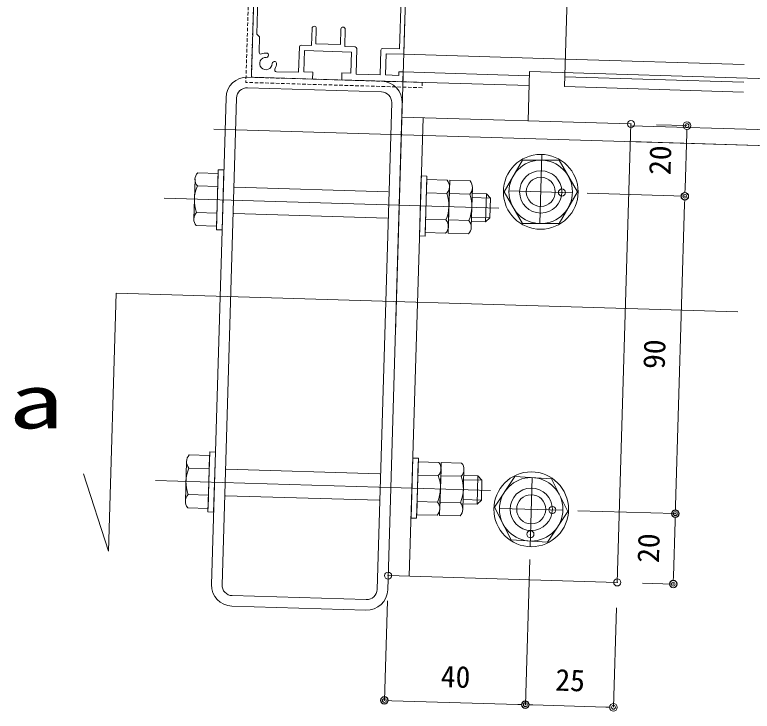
# Model space of a CAD drawing. Units: millimetres, scale not verified. Extents: x -1261 to 1262, y -891 to 891.
# Drawn here: x 120.9 to 330, y 355.4 to 552.8 of the extents above; entities that cross this region are included whole.
import ezdxf
from ezdxf.enums import TextEntityAlignment as Align

# ---------------------------------------------------------------- set-up
doc = ezdxf.new("R2010")
doc.units = ezdxf.units.MM
doc.header["$LTSCALE"] = 4
doc.header["$PDMODE"] = 32
doc.header["$PDSIZE"] = 2
for name, pattern in [('USER1', [19.1, 12.7, -6.4]), ('USER2', [51, 31.8, -6.4, 6.4, -6.4]), ('USER5', [0.375, 0.25, -0.125])]:
    doc.linetypes.add(name, pattern=pattern)
for name, color, linetype, lineweight in [('0-0_0', 3, 'Continuous', 18), ('0-1_CSLAYER2', 7, 'Continuous', 18), ('0-2_金物', 6, 'Continuous', 18), ('0-3_Defpoints', 7, 'Continuous', 18), ('0-4_41_U+FF71_U+FF99_U+FF90', 7, 'Continuous', 18), ('0-5_8寸法', 7, 'Continuous', 18), ('0-6_CSLAYER3', 7, 'Continuous', 18), ('0-C_51破線_U+FF71_U+FF99_U+FF90', 3, 'USER5', 18)]:
    doc.layers.add(name, color=color, linetype=linetype, lineweight=lineweight)
doc.styles.add('ＭＳ ゴシック', font='')
doc.styles.get('ＭＳ ゴシック').set_extended_font_data('MS Gothic')

# ---------------------------------------------------------------- blocks, each defined once
blk = doc.blocks.new('A$C33DC0388')
at = {"layer": '0-0_0'}
for centre, radius, start, end in [((31, 37.3), 3, 55.1501, 134.74248), ((33, 40.172), 0.5, 235.1501, 0), ((29.328, 38.987), 0.625, 134.74248, 240), ((29.328, 38.987), 0.625, 240, 314.74248), ((31, 37.3), 1.75, 225.25752, 134.74248), ((29.328, 35.613), 0.625, 120, 225.25752), ((29.328, 35.613), 0.625, 45.25752, 120), ((31, 37.3), 3, 225.25752, 304.8499), ((33, 34.428), 0.5, 0, 124.8499), ((2.5, 7.162), 0.5, 180, 295.37693), ((4, 4), 3, 86.53696, 115.37693), ((4.151, 6.495), 0.5, 345, 86.53696), ((4, 4), 1.75, 87.83959, 2.16041), ((4.085, 6.248), 0.5, 267.83959, 345), ((6.248, 4.085), 0.5, 105, 182.16041), ((6.495, 4.151), 0.5, 3.46304, 105), ((7.059, 2.3), 0.5, 150.94072, 270), ((4, 4), 3, 330.94072, 3.46304)]:
    blk.add_arc(centre, radius, start, end, dxfattribs=at)
at = {"layer": '0-4_41_U+FF71_U+FF99_U+FF90'}
for p, q in [((0, 78), (6.459, 78)), ((0, 76), (0, 78)), ((6.932, 77.727), (6.459, 78)), ((7.068, 77.727), (7.541, 78)), ((7.541, 78), (35.459, 78)), ((35.932, 77.727), (35.459, 78)), ((36.068, 77.727), (36.541, 78)), ((36.541, 78), (43, 78)), ((0, 76), (3, 76)), ((3, 61.359), (3, 76)), ((4.2, 64.8), (4.2, 76)), ((4.2, 76), (16.8, 76)), ((16.8, 71.6), (16.8, 76)), ((18, 76), (25, 76)), ((18, 71.6), (18, 76)), ((25, 71.6), (25, 76)), ((26.2, 71.6), (26.2, 76)), ((26.2, 76), (38.8, 76)), ((38.8, 64.8), (38.8, 76)), ((40, 61.359), (40, 76)), ((4.8, 64.2), (4.2, 64.8)), ((4.8, 52.4), (4.8, 64.2)), ((38.2, 64.2), (38.8, 64.8)), ((38.2, 57.4), (38.2, 64.2)), ((3.273, 60.886), (3, 61.359)), ((3.273, 60.714), (3, 60.241)), ((39.727, 60.886), (40, 61.359)), ((39.727, 60.714), (40, 60.241)), ((3, 56.359), (3, 60.241)), ((40, 45.5), (40, 60.241)), ((38.8, 56.8), (38.2, 57.4)), ((38.8, 44.8), (38.8, 56.8)), ((3.273, 55.886), (3, 56.359)), ((3.273, 55.714), (3, 55.241)), ((4.2, 51.8), (4.8, 52.4)), ((4.2, 44.8), (4.2, 51.8)), ((0, 0.5), (0, 45.5)), ((1.2, 40.3), (1.2, 44.3)), ((1.2, 44.3), (3.7, 44.3)), ((39.3, 44.3), (41.8, 44.3)), ((40, 45.5), (43, 45.5)), ((41.8, 41.3), (41.8, 44.3)), ((43, 37.3), (43, 45.5)), ((2, 39.5), (1.2, 40.3)), ((33.5, 40.172), (33.5, 40.8)), ((34, 41.3), (41.8, 41.3)), ((35, 39.8), (41, 39.8)), ((35, 26.5), (35, 39.8)), ((41, 37.3), (41, 39.8)), ((2, 31.5), (2, 39.5)), ((29.016, 38.446), (29.016, 38.446)), ((41, 37.3), (43, 37.3)), ((33.5, 25.5), (33.5, 34.428)), ((1.2, 28.7), (6.1, 28.7)), ((1.2, 12.3), (1.2, 27.5)), ((1.2, 27.5), (6.1, 27.5)), ((43, 7.8), (43, 29)), ((35, 26.5), (41, 26.5)), ((34, 25), (41.8, 25)), ((41.8, 9.3), (41.8, 25)), ((16.8, 9.5), (16.8, 14.4)), ((18, 10), (18, 14.4)), ((25, 10), (25, 14.4)), ((26.2, 9.5), (26.2, 14.4)), ((2, 11.5), (1.2, 12.3)), ((2, 7.162), (2, 11.5)), ((13.35, 1.8), (13.35, 9)), ((13.85, 9.5), (16.8, 9.5)), ((18, 10), (25, 10)), ((26.2, 9.5), (29.15, 9.5)), ((29.65, 1.8), (29.65, 9)), ((36.5, 1.8), (36.5, 8.8)), ((37, 9.3), (41.8, 9.3)), ((4.568, 6.119), (4.634, 6.366)), ((14.85, 8), (28.15, 8)), ((14.85, 2), (14.85, 8)), ((28.15, 2), (28.15, 8)), ((38, 7.8), (43, 7.8)), ((38, 1.8), (38, 7.8)), ((6.119, 4.568), (6.366, 4.634)), ((43, 0.5), (43, 2.8)), ((0.5, 0), (17.35, 0)), ((7.059, 1.8), (13.35, 1.8)), ((14.85, 2), (17.35, 2)), ((17.35, 0), (17.35, 2)), ((25.65, 2), (28.15, 2)), ((25.65, 0), (25.65, 2)), ((25.65, 0), (42.5, 0)), ((29.65, 1.8), (36.5, 1.8)), ((38, 1.8), (41.8, 1.8))]:
    blk.add_line(p, q, dxfattribs=at)
for points in [[(40, 76), (43, 76), (43, 78)], [(0, 45.5), (3, 45.5), (3, 55.241)], [(1.2, 28.7), (1.2, 30.7), (2, 31.5)], [(41, 26.5), (41, 29), (43, 29)], [(41.8, 1.8), (41.8, 2.8), (43, 2.8)]]:
    blk.add_lwpolyline(points, dxfattribs=at)
for centre, radius, start, end in [((17.4, 71.6), 0.6, 180, 0), ((25.6, 71.6), 0.6, 180, 0), ((3.7, 44.8), 0.5, 270, 0), ((39.3, 44.8), 0.5, 180, 270), ((34, 40.8), 0.5, 90, 180), ((6.1, 28.1), 0.6, 270, 90), ((34, 25.5), 0.5, 180, 270), ((17.4, 14.4), 0.6, 0, 180), ((25.6, 14.4), 0.6, 0, 180), ((13.85, 9), 0.5, 90, 180), ((29.15, 9), 0.5, 0, 90), ((37, 8.8), 0.5, 90, 180), ((0.5, 0.5), 0.5, 180, 270), ((42.5, 0.5), 0.5, 270, 0)]:
    blk.add_arc(centre, radius, start, end, dxfattribs=at)
at = {"layer": '0-5_8寸法'}
for centre, radius, start, end in [((7, 77.8), 0.1, 227.05837, 312.94163), ((36, 77.8), 0.1, 227.05837, 312.94163), ((3.15, 60.8), 0.15, 325.22171, 34.77829), ((39.85, 60.8), 0.15, 145.22171, 214.77829), ((3.15, 55.8), 0.15, 325.22171, 34.77829)]:
    blk.add_arc(centre, radius, start, end, dxfattribs=at)
blk = doc.blocks.new('BLKF0061')
at = {"layer": '0-6_CSLAYER3'}
for p, q in [((398.9679, 324.0926), (397.6844, 324.1311)), ((398.9745, 324.3147), (398.8612, 320.5386)), ((398.9679, 324.0926), (398.8679, 320.7607)), ((398.9745, 324.3147), (399.3299, 324.304)), ((399.2166, 320.528), (399.3299, 324.304)), ((397.5116, 323.7191), (397.4366, 321.2208)), ((398.9428, 323.259), (397.6594, 323.2975)), ((409.6936, 322.9365), (400.009, 323.227)), ((398.8929, 321.5943), (397.6094, 321.6328)), ((409.6436, 321.2718), (399.9591, 321.5623)), ((398.8679, 320.7607), (397.5844, 320.7992)), ((398.8612, 320.5386), (399.2166, 320.528))]:
    blk.add_line(p, q, dxfattribs=at)
for centre, radius, start, end in [((398.1335, 323.7004), 0.6223, 136.20662, 220.35666), ((399.7151, 322.4027), 2.242, 156.4791, 200.08419), ((398.0586, 321.2022), 0.6223, 136.20662, 220.35666)]:
    blk.add_arc(centre, radius, start, end, dxfattribs=at)
blk = doc.blocks.new('BLKF0063')
at = {"layer": '0-6_CSLAYER3'}
for p, q in [((398.4348, 306.3228), (397.1513, 306.3613)), ((398.3281, 302.7688), (398.4414, 306.5449)), ((398.3348, 302.991), (398.4348, 306.3228)), ((398.4414, 306.5449), (398.7968, 306.5342)), ((398.7968, 306.5342), (398.6835, 302.7582)), ((396.9035, 303.4511), (396.9785, 305.9493)), ((398.4097, 305.4892), (397.1263, 305.5277)), ((409.1605, 305.1667), (399.4759, 305.4572)), ((398.3598, 303.8245), (397.0763, 303.863)), ((409.1105, 303.502), (399.426, 303.7925)), ((398.3348, 302.991), (397.0513, 303.0295)), ((398.3281, 302.7688), (398.6835, 302.7582))]:
    blk.add_line(p, q, dxfattribs=at)
for centre, radius, start, end in [((397.6004, 305.9307), 0.6223, 136.20662, 220.35666), ((399.182, 304.633), 2.242, 156.4791, 200.08419), ((397.5255, 303.4324), 0.6223, 136.20662, 220.35666)]:
    blk.add_arc(centre, radius, start, end, dxfattribs=at)
blk = doc.blocks.new('_Origin2')
at = {"layer": '0-0_0', "color": 7, "lineweight": 9}
blk.add_line((-0.5, 0), (-1, 0), dxfattribs=at)
for radius in [0.5, 0.25]:
    blk.add_circle((0, 0), radius, dxfattribs=at)
blk = doc.blocks.new('D54')
at = {"layer": '0-1_CSLAYER2', "lineweight": 9}
for p, q in [((2783.055, 1316.24), (2791.73, 1315.979)), ((2791.665, 1313.82), (2791.195, 1298.147)), ((2763.464, 1296.818), (2791.13, 1295.988))]:
    blk.add_line(p, q, dxfattribs=at)
at = {"layer": '0-3_Defpoints'}
for p in [(2775.858, 1316.456), (2756.267, 1297.034), (2791.13, 1295.988)]:
    blk.add_point(p, dxfattribs=at)
at = {"layer": '0-1_CSLAYER2', "xscale": 2.16, "yscale": 2.16}
for p, rotation in [((2791.73, 1315.979), 88.28164), ((2791.13, 1295.988), 268.28164)]:
    blk.add_blockref('_Origin2', p, dxfattribs=dict(at, rotation=rotation))
at = {"layer": '0-1_CSLAYER2', "style": 'ＭＳ ゴシック'}
blk.add_text('20', height=6.158, rotation=88.282, dxfattribs=at).set_placement((2788.905, 1301.858), align=Align.BOTTOM_LEFT)
blk = doc.blocks.new('D55')
at = {"layer": '0-1_CSLAYER2', "lineweight": 9}
for p, q in [((2763.464, 1296.818), (2791.13, 1295.988)), ((2791.066, 1293.829), (2788.496, 1208.188)), ((2760.765, 1206.859), (2788.432, 1206.029))]:
    blk.add_line(p, q, dxfattribs=at)
at = {"layer": '0-3_Defpoints'}
for p in [(2756.267, 1297.034), (2753.568, 1207.075), (2788.432, 1206.029)]:
    blk.add_point(p, dxfattribs=at)
at = {"layer": '0-1_CSLAYER2', "xscale": 2.16, "yscale": 2.16}
for p, rotation in [((2791.13, 1295.988), 88.28164), ((2788.432, 1206.029), 268.28164)]:
    blk.add_blockref('_Origin2', p, dxfattribs=dict(at, rotation=rotation))
at = {"layer": '0-1_CSLAYER2', "style": 'ＭＳ ゴシック'}
blk.add_text('90', height=6.158, rotation=88.282, dxfattribs=at).set_placement((2787.256, 1246.882), align=Align.BOTTOM_LEFT)
blk = doc.blocks.new('D56')
at = {"layer": '0-1_CSLAYER2', "lineweight": 9}
for p, q in [((2760.765, 1206.859), (2788.432, 1206.029)), ((2788.367, 1203.87), (2787.897, 1188.197)), ((2779.157, 1186.298), (2787.832, 1186.038))]:
    blk.add_line(p, q, dxfattribs=at)
at = {"layer": '0-3_Defpoints'}
for p in [(2753.568, 1207.075), (2771.96, 1186.514), (2787.832, 1186.038)]:
    blk.add_point(p, dxfattribs=at)
at = {"layer": '0-1_CSLAYER2', "xscale": 2.16, "yscale": 2.16}
for p, rotation in [((2788.432, 1206.029), 88.28164), ((2787.832, 1186.038), 268.28164)]:
    blk.add_blockref('_Origin2', p, dxfattribs=dict(at, rotation=rotation))
at = {"layer": '0-1_CSLAYER2', "style": 'ＭＳ ゴシック'}
blk.add_text('20', height=6.158, rotation=88.282, dxfattribs=at).set_placement((2785.607, 1191.907), align=Align.BOTTOM_LEFT)
blk = doc.blocks.new('D57')
at = {"layer": '0-1_CSLAYER2', "lineweight": 9}
for p, q in [((2747.143, 1192.994), (2745.91, 1151.881)), ((2771.744, 1179.317), (2770.899, 1151.131)), ((2768.74, 1151.196), (2748.069, 1151.816))]:
    blk.add_line(p, q, dxfattribs=at)
at = {"layer": '0-3_Defpoints'}
for p in [(2747.359, 1200.191), (2771.96, 1186.514), (2745.91, 1151.881)]:
    blk.add_point(p, dxfattribs=at)
at = {"layer": '0-1_CSLAYER2', "xscale": 2.16, "yscale": 2.16}
for p, rotation in [((2745.91, 1151.881), 178.28164), ((2770.899, 1151.131), 358.28164)]:
    blk.add_blockref('_Origin2', p, dxfattribs=dict(at, rotation=rotation))
at = {"layer": '0-1_CSLAYER2', "style": 'ＭＳ ゴシック'}
blk.add_text('25', height=6.158, rotation=358.282, dxfattribs=at).set_placement((2754.278, 1154.031), align=Align.BOTTOM_LEFT)
blk = doc.blocks.new('D58')
at = {"layer": '0-1_CSLAYER2', "lineweight": 9}
for p, q in [((2747.143, 1192.994), (2745.91, 1151.881)), ((2706.773, 1181.266), (2705.928, 1153.08)), ((2743.751, 1151.946), (2708.087, 1153.016))]:
    blk.add_line(p, q, dxfattribs=at)
at = {"layer": '0-3_Defpoints'}
for p in [(2747.359, 1200.191), (2706.989, 1188.463), (2705.928, 1153.08)]:
    blk.add_point(p, dxfattribs=at)
at = {"layer": '0-1_CSLAYER2', "xscale": 2.16, "yscale": 2.16}
for p, rotation in [((2705.928, 1153.08), 178.28164), ((2745.91, 1151.881), 358.28164)]:
    blk.add_blockref('_Origin2', p, dxfattribs=dict(at, rotation=rotation))
at = {"layer": '0-1_CSLAYER2', "style": 'ＭＳ ゴシック'}
blk.add_text('40', height=6.158, rotation=358.282, dxfattribs=at).set_placement((2721.793, 1155.006), align=Align.BOTTOM_LEFT)
blk = doc.blocks.new('BLKF0153')
at = {"layer": '0-6_CSLAYER3'}
for p, q in [((350.396, 80.01), (350.796, 80.41)), ((352.663, 80.41), (350.796, 80.41)), ((350.796, 78.676), (350.796, 80.41)), ((352.663, 78.676), (352.663, 80.41)), ((353.063, 80.01), (352.663, 80.41)), ((350.396, 78.676), (350.396, 80.01)), ((353.063, 80.01), (350.396, 80.01)), ((353.063, 78.676), (353.063, 80.01)), ((349.229, 76.51), (349.229, 78.436)), ((353.604, 78.676), (349.855, 78.676)), ((350.48, 76.51), (350.48, 78.436)), ((352.978, 76.51), (352.978, 78.436)), ((354.229, 76.51), (354.229, 78.436)), ((354.229, 76.51), (349.229, 76.51)), ((349.229, 74.343), (349.229, 76.269)), ((353.604, 76.51), (349.855, 76.51)), ((350.48, 74.343), (350.48, 76.269)), ((352.978, 74.343), (352.978, 76.269)), ((354.229, 74.343), (354.229, 76.269)), ((348.896, 74.343), (348.896, 73.81)), ((354.563, 74.343), (348.896, 74.343)), ((354.229, 74.343), (349.229, 74.343)), ((354.563, 74.343), (354.563, 73.81)), ((348.896, 73.81), (354.563, 73.81))]:
    blk.add_line(p, q, dxfattribs=at)
for centre, radius, start, end in [((349.855, 77.743), 0.933, 47.92498, 132.07502), ((351.729, 75.313), 3.363, 68.19746, 111.80254), ((353.604, 77.743), 0.933, 47.92498, 132.07502), ((349.855, 75.576), 0.933, 47.92498, 132.07502), ((351.729, 73.146), 3.363, 68.19746, 111.80254), ((353.604, 75.576), 0.933, 47.92498, 132.07502)]:
    blk.add_arc(centre, radius, start, end, dxfattribs=at)

msp = doc.modelspace()

# ---------------------------------------------------------------- linework, layer by layer
at = {"layer": '0-1_CSLAYER2', "color": 3}
for p, q in [((276.983, 540.211), (231.206, 541.585)), ((266.838, 535.513), (231.057, 536.587)), ((266.754, 532.715), (230.973, 533.788))]:
    msp.add_line(p, q, dxfattribs=at)
at = {"layer": '0-2_金物', "color": 7}
for p, q in [((276.749, 532.415), (278.247, 582.342)), ((266.454, 522.719), (266.873, 536.709)), ((486.774, 530.112), (266.873, 536.709)), ((486.34, 515.622), (295.628, 521.344)), ((486.205, 511.124), (295.494, 516.846))]:
    msp.add_line(p, q, dxfattribs=at)
at = {"layer": '0-2_金物', "linetype": 'USER1'}
for p, q in [((276.983, 540.211), (476.893, 534.214)), ((276.833, 535.214), (476.743, 529.216)), ((276.749, 532.415), (476.659, 526.417))]:
    msp.add_line(p, q, dxfattribs=at)
at = {"layer": '0-2_金物', "color": 4}
msp.add_line((177.399, 520.389), (494.602, 510.872), dxfattribs=at)
at = {"layer": '0-3_Defpoints'}
msp.add_line((231.507, 551.616), (228.839, 462.661), dxfattribs=at)
at = {"layer": '0-6_CSLAYER3'}
for p, q in [((186.992, 535.108), (224.975, 533.968)), ((186.902, 532.109), (224.885, 530.969)), ((176.677, 391.352), (180.815, 529.29)), ((179.676, 391.262), (183.814, 529.2)), ((227.794, 527.881), (223.656, 389.943)), ((230.793, 527.791), (226.655, 389.853)), ((230.673, 523.793), (295.643, 521.843)), ((236.67, 523.613), (232.772, 393.671)), ((220.567, 387.034), (182.584, 388.174)), ((220.477, 384.035), (182.494, 385.175))]:
    msp.add_line(p, q, dxfattribs=at)
at = {"layer": '0-6_CSLAYER3', "linetype": 'USER2'}
for p, q in [((270.373, 513.198), (269.785, 493.606)), ((279.051, 502.332), (261.059, 502.872)), ((163.254, 500.804), (258.187, 497.956)), ((160.855, 420.84), (255.788, 417.992)), ((267.038, 402.047), (267.626, 421.639)), ((276.352, 412.373), (258.36, 412.912))]:
    msp.add_line(p, q, dxfattribs=at)
at = {"layer": '0-6_CSLAYER3', "color": 4}
for p, q in [((147.464, 400.797), (149.657, 473.889)), ((325.953, 468.6), (149.657, 473.889)), ((147.464, 400.797), (140.424, 422.669))]:
    msp.add_line(p, q, dxfattribs=at)
at = {"layer": '0-6_CSLAYER3'}
msp.add_lwpolyline([(295.643, 521.843), (291.745, 391.902), (226.774, 393.851)], dxfattribs=at)
for points in [[(264.859, 493.602), (275.251, 493.602), (280.447, 502.602), (275.251, 511.602), (264.859, 511.602), (259.663, 502.602)], [(262.709, 421.938), (273.083, 421.315), (277.73, 412.02), (272.003, 403.347), (261.63, 403.97), (256.983, 413.266)]]:
    msp.add_lwpolyline(points, close=True, dxfattribs=at)
for centre, radius in [((270.055, 502.602), 10.6), ((270.055, 502.602), 9), ((270.055, 502.602), 6), ((270.055, 502.602), 4.125), ((267.356, 412.643), 10.6), ((267.356, 412.643), 9), ((267.356, 412.643), 6), ((267.356, 412.643), 4.125)]:
    msp.add_circle(centre, radius, dxfattribs=at)
for centre, radius, start, end in [((186.812, 529.11), 6, 88.28164, 178.28164), ((224.795, 527.971), 6, 358.28164, 88.28164), ((186.812, 529.11), 3, 88.28164, 178.28164), ((224.795, 527.971), 3, 358.28164, 88.28164), ((182.674, 391.172), 6, 178.28164, 268.28164), ((182.674, 391.172), 3, 178.28164, 268.28164), ((220.657, 390.033), 6, 268.28164, 358.28164), ((220.657, 390.033), 3, 268.28164, 358.28164)]:
    msp.add_arc(centre, radius, start, end, dxfattribs=at)
at = {"layer": '0-C_51破線_U+FF71_U+FF99_U+FF90'}
for p, q in [((187.947, 583.601), (186.448, 533.623)), ((189.371, 581.057), (187.992, 535.078)), ((236.425, 532.124), (186.448, 533.623)), ((236.47, 533.623), (187.992, 535.078)), ((236.47, 533.623), (236.425, 532.124))]:
    msp.add_line(p, q, dxfattribs=at)

# ---------------------------------------------------------------- block references
at = {"layer": '0-0_0', "xscale": 4.5, "yscale": 4.5}
for name in ['BLKF0061', 'BLKF0063']:
    msp.add_blockref(name, (-1616.784, -950.569), dxfattribs=at)
at = {"layer": '0-0_0', "xscale": -3, "yscale": 3, "rotation": 268.28164}
for p in [(-17.05, -549.45), (-19.449, -629.414)]:
    msp.add_blockref('BLKF0153', p, dxfattribs=at)
at = {"layer": '0-1_CSLAYER2'}
for name in ['D54', 'D55', 'D56', 'D58', 'D57']:
    msp.add_blockref(name, (-2480.215, -794.612), dxfattribs=at)
at = {"layer": '0-4_41_U+FF71_U+FF99_U+FF90', "rotation": 358.28164}
msp.add_blockref('A$C33DC0388', (187.992, 535.078), dxfattribs=at)

# ---------------------------------------------------------------- texts
at = {"layer": '0-6_CSLAYER3', "style": 'ＭＳ ゴシック', "width": 1.5}
msp.add_text('a', height=15.33, dxfattribs=at).set_placement((119.123, 430.984), align=Align.BOTTOM_LEFT)

doc.saveas('drawing.dxf')
